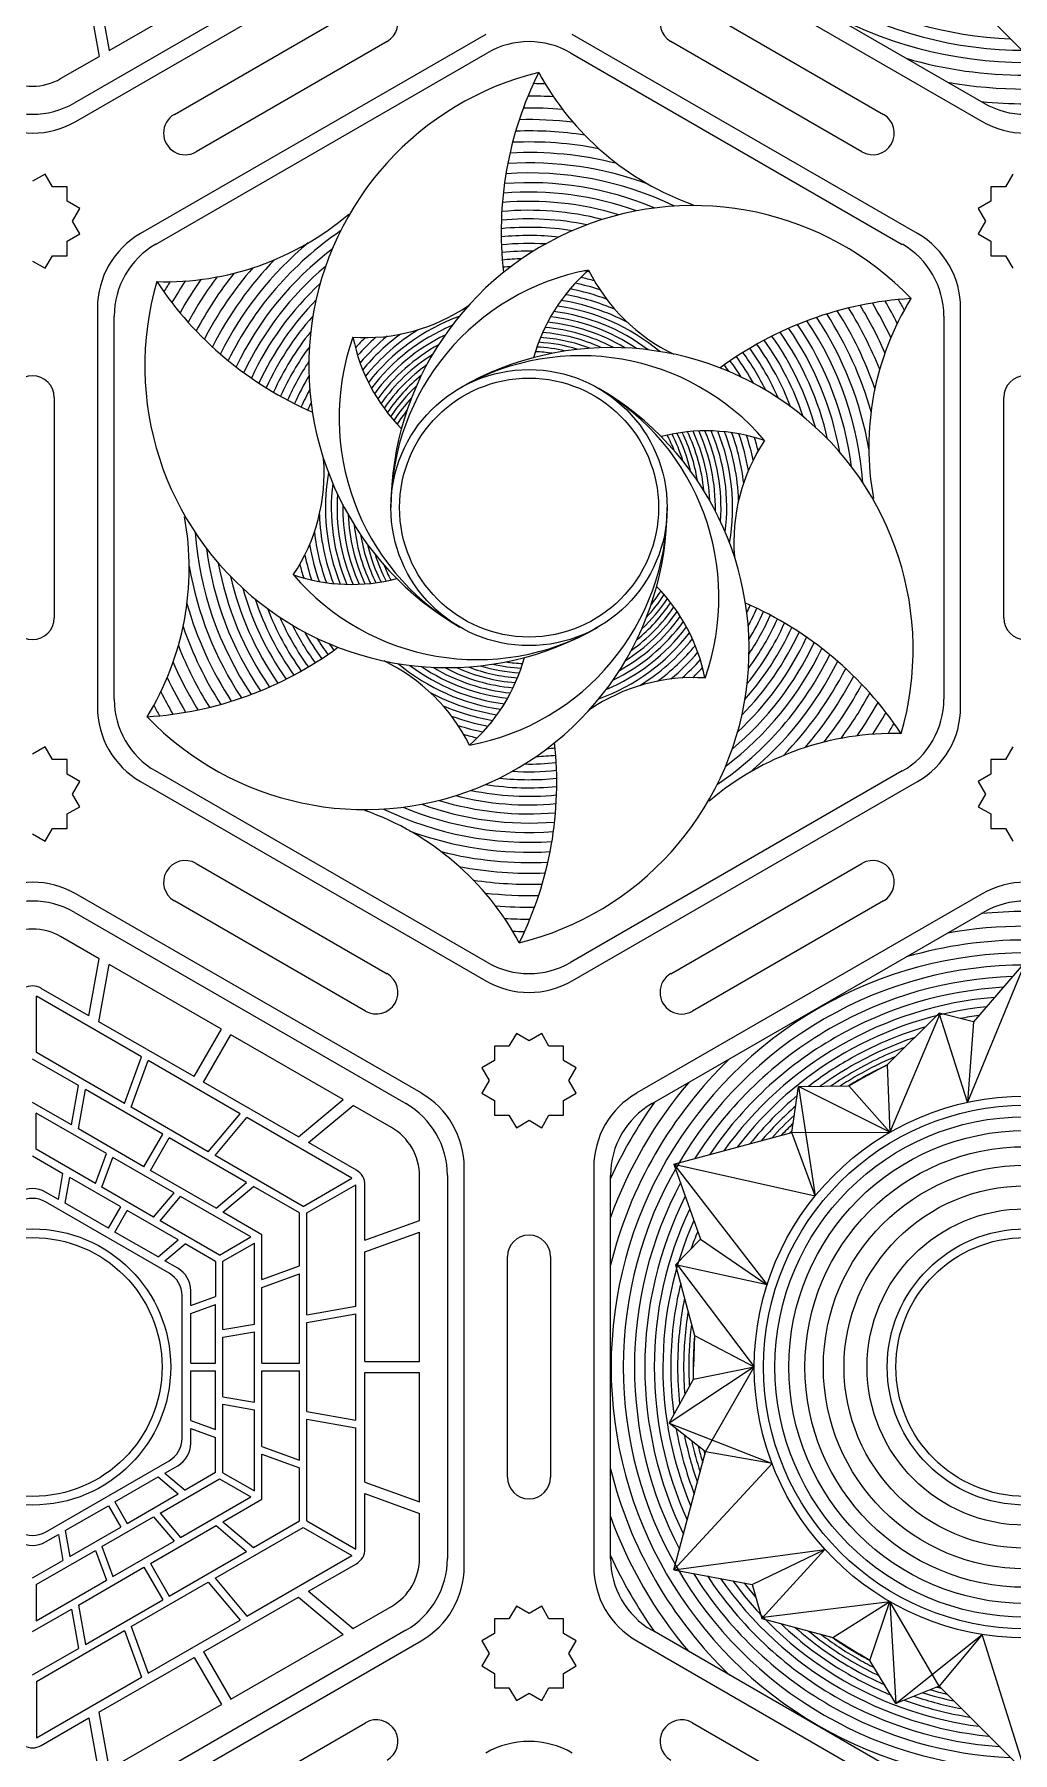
# Model space of a CAD drawing. Header units: millimetres. Extents: x -13 to 587, y 0 to 600.
# Drawn here: x 214.4 to 299.4, y 128.2 to 277.5 of the extents above; entities that cross this region are included whole.
import ezdxf

# ---------------------------------------------------------------- set-up
doc = ezdxf.new("R2010")
doc.units = ezdxf.units.MM
for name, color, linetype, lineweight, true_color in [('Cut_First', 1, 'Continuous', 20, 0xff0000), ('Cut_Second', 1, 'Continuous', 20, 0xff0000), ('Vector_Score', 5, 'Continuous', 0, 0x0000ff)]:
    doc.layers.add(name, color=color, linetype=linetype, lineweight=lineweight, true_color=true_color)

msp = doc.modelspace()

# ---------------------------------------------------------------- linework, layer by layer
at = {"layer": 'Cut_First'}
for p, q in [((217.98, 269.94), (247.98, 287.26)), ((266.73, 287.26), (296.73, 269.94)), ((253.61, 277.51), (223.61, 260.19)), ((291.11, 260.19), (261.11, 277.51)), ((219.86, 253.7), (219.86, 219.06)), ((294.86, 219.06), (294.86, 253.7)), ((223.61, 212.56), (253.61, 195.24)), ((261.11, 195.24), (291.11, 212.56)), ((247.98, 185.5), (217.98, 202.82)), ((296.73, 202.82), (266.73, 185.5)), ((251.73, 144.36), (251.73, 179)), ((262.98, 179), (262.98, 144.36)), ((217.98, 120.55), (247.98, 137.87)), ((266.73, 137.87), (296.73, 120.55))]:
    msp.add_line(p, q, dxfattribs=at)
for centre in [(257.36, 236.38), (214.23, 161.68), (300.48, 161.68)]:
    msp.add_circle(centre, 11.25, dxfattribs=at)
for centre, start, end in [((214.23, 276.43), 240, 300), ((300.48, 276.43), 240, 300), ((227.36, 253.7), 120, 180), ((287.36, 253.7), 0, 60), ((227.36, 219.06), 180, 240), ((287.36, 219.06), 300, 0), ((214.23, 196.32), 60, 120), ((300.48, 196.32), 60, 120), ((257.36, 201.74), 240, 300), ((244.23, 179), 0, 60), ((270.48, 179), 120, 180), ((244.23, 144.36), 300, 0), ((270.48, 144.36), 180, 240), ((257.36, 121.63), 60, 120)]:
    msp.add_arc(centre, 7.5, start, end, dxfattribs=at)
at = {"layer": 'Cut_Second'}
for p, q in [((226.56, 270.56), (243.16, 280.14)), ((271.56, 280.14), (288.16, 270.56)), ((245.03, 276.89), (228.43, 267.31)), ((286.28, 267.31), (269.68, 276.89)), ((215.33, 265.37), (214.23, 264.74)), ((215.96, 264.27), (215.33, 265.37)), ((299.38, 265.37), (298.75, 264.27)), ((217.23, 264.27), (215.96, 264.27)), ((217.23, 263.01), (217.23, 264.27)), ((218.33, 262.37), (217.23, 263.01)), ((297.48, 263.01), (296.38, 262.37)), ((298.75, 264.27), (297.48, 264.27)), ((297.48, 264.27), (297.48, 263.01)), ((217.7, 261.27), (218.33, 262.37)), ((296.38, 262.37), (297.02, 261.27)), ((217.23, 259.54), (218.33, 260.18)), ((218.33, 260.18), (217.7, 261.27)), ((297.02, 261.27), (296.38, 260.18)), ((296.38, 260.18), (297.48, 259.54)), ((217.23, 258.27), (217.23, 259.54)), ((297.48, 259.54), (297.48, 258.27)), ((214.23, 257.81), (215.33, 257.18)), ((215.33, 257.18), (215.96, 258.27)), ((215.96, 258.27), (217.23, 258.27)), ((297.48, 258.27), (298.75, 258.27)), ((298.75, 258.27), (299.38, 257.18)), ((216.11, 245.96), (216.11, 226.79)), ((298.61, 226.79), (298.61, 245.96)), ((215.33, 215.58), (214.23, 214.94)), ((215.96, 214.48), (215.33, 215.58)), ((299.38, 215.58), (298.75, 214.48)), ((217.23, 214.48), (215.96, 214.48)), ((217.23, 213.21), (217.23, 214.48)), ((298.75, 214.48), (297.48, 214.48)), ((297.48, 214.48), (297.48, 213.21)), ((218.33, 212.58), (217.23, 213.21)), ((217.7, 211.48), (218.33, 212.58)), ((297.48, 213.21), (296.38, 212.58)), ((296.38, 212.58), (297.02, 211.48)), ((218.33, 210.38), (217.7, 211.48)), ((297.02, 211.48), (296.38, 210.38)), ((217.23, 209.75), (218.33, 210.38)), ((217.23, 208.48), (217.23, 209.75)), ((296.38, 210.38), (297.48, 209.75)), ((297.48, 209.75), (297.48, 208.48)), ((214.23, 208.01), (215.33, 207.38)), ((215.33, 207.38), (215.96, 208.48)), ((215.96, 208.48), (217.23, 208.48)), ((297.48, 208.48), (298.75, 208.48)), ((298.75, 208.48), (299.38, 207.38)), ((228.43, 205.45), (245.03, 195.86)), ((269.68, 195.86), (286.28, 205.45)), ((243.16, 192.61), (226.56, 202.2)), ((288.16, 202.2), (271.56, 192.61)), ((256.26, 190.68), (255.62, 189.58)), ((257.36, 190.04), (256.26, 190.68)), ((258.46, 190.68), (257.36, 190.04)), ((259.09, 189.58), (258.46, 190.68)), ((254.36, 188.31), (253.26, 187.68)), ((255.62, 189.58), (254.36, 189.58)), ((254.36, 189.58), (254.36, 188.31)), ((260.36, 189.58), (259.09, 189.58)), ((260.36, 188.31), (260.36, 189.58)), ((261.46, 187.68), (260.36, 188.31)), ((253.26, 187.68), (253.89, 186.58)), ((260.82, 186.58), (261.46, 187.68)), ((253.89, 186.58), (253.26, 185.48)), ((253.26, 185.48), (254.36, 184.85)), ((260.36, 184.85), (261.46, 185.48)), ((261.46, 185.48), (260.82, 186.58)), ((254.36, 184.85), (254.36, 183.58)), ((260.36, 183.58), (260.36, 184.85)), ((254.36, 183.58), (255.62, 183.58)), ((255.62, 183.58), (256.26, 182.48)), ((256.26, 182.48), (257.36, 183.12)), ((257.36, 183.12), (258.46, 182.48)), ((258.46, 182.48), (259.09, 183.58)), ((259.09, 183.58), (260.36, 183.58)), ((255.48, 152.1), (255.48, 171.27)), ((259.23, 171.27), (259.23, 152.1)), ((256.26, 140.88), (255.62, 139.78)), ((257.36, 140.25), (256.26, 140.88)), ((258.46, 140.88), (257.36, 140.25)), ((259.09, 139.78), (258.46, 140.88)), ((255.62, 139.78), (254.36, 139.78)), ((254.36, 139.78), (254.36, 138.52)), ((260.36, 139.78), (259.09, 139.78)), ((260.36, 138.52), (260.36, 139.78)), ((254.36, 138.52), (253.26, 137.88)), ((253.26, 137.88), (253.89, 136.78)), ((261.46, 137.88), (260.36, 138.52)), ((260.82, 136.78), (261.46, 137.88)), ((253.89, 136.78), (253.26, 135.69)), ((261.46, 135.69), (260.82, 136.78)), ((253.26, 135.69), (254.36, 135.05)), ((254.36, 135.05), (254.36, 133.78)), ((260.36, 135.05), (261.46, 135.69)), ((260.36, 133.78), (260.36, 135.05)), ((254.36, 133.78), (255.62, 133.78)), ((255.62, 133.78), (256.26, 132.69)), ((256.26, 132.69), (257.36, 133.32)), ((257.36, 133.32), (258.46, 132.69)), ((258.46, 132.69), (259.09, 133.78)), ((259.09, 133.78), (260.36, 133.78)), ((226.56, 121.17), (243.16, 130.75)), ((271.56, 130.75), (288.16, 121.17))]:
    msp.add_line(p, q, dxfattribs=at)
for centre, start, end in [((244.09, 278.52), 300, 120), ((270.62, 278.52), 60, 240), ((227.49, 268.93), 120, 300), ((287.22, 268.93), 240, 60), ((214.23, 245.96), 0, 180), ((300.48, 245.96), 0, 180), ((214.23, 226.79), 180, 0), ((300.48, 226.79), 180, 0), ((227.49, 203.82), 60, 240), ((287.22, 203.82), 300, 120), ((244.09, 194.24), 240, 60), ((270.62, 194.24), 120, 300), ((257.36, 171.27), 0, 180), ((257.36, 152.1), 180, 0), ((244.09, 129.13), 300, 120), ((270.62, 129.13), 60, 240)]:
    msp.add_arc(centre, 1.88, start, end, dxfattribs=at)
at = {"layer": 'Vector_Score'}
for p, q in [((246.67, 288.18), (217.84, 271.54)), ((296.88, 271.54), (268.05, 288.18)), ((300.48, 275.82), (292.98, 283.32)), ((220, 281.06), (220.88, 276.1)), ((220.88, 276.1), (230.63, 281.73)), ((219.13, 280.56), (220.01, 275.59)), ((216.67, 273.67), (220.01, 275.59)), ((224.92, 259.26), (253.75, 275.91)), ((260.96, 275.91), (289.79, 259.26)), ((221.32, 219.73), (221.32, 253.02)), ((293.4, 253.02), (293.4, 219.73)), ((253.75, 196.84), (224.92, 213.49)), ((289.79, 213.49), (260.96, 196.84)), ((217.84, 201.22), (246.67, 184.57)), ((268.05, 184.57), (296.88, 201.22)), ((220.01, 197.16), (216.67, 199.09)), ((219.13, 192.2), (220.01, 197.16)), ((220, 191.69), (220.88, 196.66)), ((230.63, 191.03), (220.88, 196.66)), ((300.48, 196.93), (295.45, 184.69)), ((300.48, 196.93), (295.98, 191.68)), ((219.13, 192.2), (214.98, 194.59)), ((223.7, 188.64), (214.56, 193.92)), ((214.56, 189.01), (214.56, 193.92)), ((228.26, 186.93), (220, 191.69)), ((292.98, 192.43), (288.48, 187.93)), ((293.03, 192.28), (288.71, 182.08)), ((295.98, 191.68), (292.98, 192.43)), ((295.45, 184.69), (292.98, 192.43)), ((295.98, 191.68), (295.45, 184.69)), ((228.26, 186.93), (230.63, 191.03)), ((229.08, 186.45), (231.45, 190.55)), ((241.2, 184.93), (231.45, 190.55)), ((218.22, 186.15), (214.23, 188.45)), ((222.22, 184.59), (214.56, 189.01)), ((222.22, 184.59), (223.7, 188.64)), ((222.8, 184.26), (224.27, 188.31)), ((232.27, 183.69), (224.27, 188.31)), ((288.48, 187.93), (286.07, 186.65)), ((288.48, 187.93), (288.71, 182.08)), ((217.61, 182.73), (218.22, 186.15)), ((218.21, 182.38), (218.82, 185.8)), ((225.54, 181.92), (218.82, 185.8)), ((237.34, 181.69), (229.08, 186.45)), ((280.2, 182.05), (280.78, 186.05)), ((280.78, 186.05), (285.15, 186.12)), ((280.78, 186.05), (282.22, 176.55)), ((288.71, 182.08), (280.78, 186.05)), ((285.15, 186.12), (286.07, 186.65)), ((285.15, 186.12), (288.71, 182.08)), ((217.61, 182.73), (214.23, 184.68)), ((220.64, 180.23), (214.54, 183.75)), ((214.54, 180.6), (214.54, 183.75)), ((229.5, 180.39), (222.8, 184.26)), ((237.34, 181.69), (241.2, 184.93)), ((238.21, 181.18), (242.07, 184.42)), ((245.41, 182.5), (242.07, 184.42)), ((223.91, 179.09), (218.21, 182.38)), ((229.5, 180.39), (232.27, 183.69)), ((230.08, 180.06), (232.85, 183.36)), ((241.98, 178.08), (232.85, 183.36)), ((223.91, 179.09), (225.54, 181.92)), ((224.47, 178.77), (226.11, 181.59)), ((232.83, 177.71), (226.11, 181.59)), ((242.36, 178.79), (238.21, 181.18)), ((269.95, 179.31), (280.2, 182.05)), ((280.2, 182.05), (288.71, 182.08)), ((282.22, 176.55), (280.2, 182.05)), ((214.23, 180.03), (216.87, 178.5)), ((219.69, 177.63), (214.54, 180.6)), ((219.69, 177.63), (220.64, 180.23)), ((220.26, 177.3), (221.21, 179.9)), ((226.52, 176.83), (221.21, 179.9)), ((237.74, 175.63), (230.08, 180.06)), ((269.95, 179.31), (272.25, 172.78)), ((269.95, 179.31), (282.22, 176.55)), ((269.95, 179.31), (278.04, 168.83)), ((216.48, 176.25), (216.87, 178.5)), ((217.06, 175.91), (217.46, 178.16)), ((221.89, 175.6), (217.46, 178.16)), ((230.17, 175.48), (224.47, 178.77)), ((237.74, 175.63), (241.98, 178.08)), ((247.84, 174.42), (247.84, 178.27)), ((250.27, 178.33), (250.27, 145.04)), ((264.44, 145.04), (264.44, 178.33)), ((216.48, 176.25), (215.36, 176.89)), ((224.74, 174.71), (220.26, 177.3)), ((224.74, 174.71), (226.52, 176.83)), ((225.31, 174.38), (227.09, 176.5)), ((233.18, 172.98), (227.09, 176.5)), ((230.17, 175.48), (232.83, 177.71)), ((230.77, 175.13), (233.43, 177.37)), ((237.41, 175.07), (233.43, 177.37)), ((238.07, 175.07), (242.31, 177.52)), ((242.31, 166.96), (242.31, 177.52)), ((243.11, 172.7), (243.11, 177.49)), ((226.1, 169.83), (215.36, 176.03)), ((220.82, 173.74), (217.06, 175.91)), ((220.82, 173.74), (221.89, 175.6)), ((221.38, 173.41), (222.46, 175.28)), ((226.89, 172.72), (222.46, 175.28)), ((234.15, 173.18), (230.77, 175.13)), ((237.41, 170.47), (237.41, 175.07)), ((238.07, 166.22), (238.07, 175.07)), ((225.13, 171.25), (221.38, 173.41)), ((230.46, 171.41), (225.31, 174.38)), ((243.11, 172.7), (247.84, 174.42)), ((243.11, 171.69), (247.84, 173.41)), ((247.84, 162.16), (247.84, 173.41)), ((225.13, 171.25), (226.89, 172.72)), ((225.72, 170.91), (227.48, 172.38)), ((230.12, 170.85), (227.48, 172.38)), ((230.46, 171.41), (233.18, 172.98)), ((230.77, 170.87), (233.5, 172.44)), ((233.5, 165.41), (233.5, 172.44)), ((234.15, 169.28), (234.15, 173.18)), ((272.25, 172.78), (270.1, 170.56)), ((272.25, 172.78), (278.04, 168.83)), ((226.84, 170.26), (225.72, 170.91)), ((230.12, 170.85), (230.12, 167.8)), ((230.77, 164.93), (230.77, 170.87)), ((234.15, 169.28), (237.41, 170.47)), ((243.11, 162.16), (243.11, 171.69)), ((270.1, 170.56), (271.75, 164.41)), ((278.04, 168.83), (270.1, 170.56)), ((270.26, 170.53), (276.93, 161.68)), ((234.15, 168.58), (237.41, 169.77)), ((237.41, 162.01), (237.41, 169.77)), ((227.22, 155.48), (227.22, 167.88)), ((227.97, 167.02), (227.97, 168.31)), ((227.97, 167.02), (230.12, 167.8)), ((234.15, 162.01), (234.15, 168.58)), ((227.97, 166.34), (230.12, 167.12)), ((227.97, 162.01), (227.97, 166.34)), ((230.12, 162.01), (230.12, 167.12)), ((238.07, 166.22), (242.31, 166.96)), ((238.07, 165.55), (242.31, 166.3)), ((242.31, 157.06), (242.31, 166.3)), ((230.77, 164.93), (233.5, 165.41)), ((230.77, 164.27), (233.5, 164.75)), ((233.5, 158.61), (233.5, 164.75)), ((238.07, 157.81), (238.07, 165.55)), ((271.75, 164.41), (271.65, 161.68)), ((271.75, 164.41), (276.93, 161.68)), ((230.77, 159.09), (230.77, 164.27)), ((227.97, 162.01), (230.12, 162.01)), ((227.97, 157.02), (227.97, 161.36)), ((227.97, 161.36), (230.12, 161.36)), ((230.12, 156.24), (230.12, 161.36)), ((234.15, 162.01), (237.41, 162.01)), ((234.15, 154.78), (234.15, 161.36)), ((234.15, 161.36), (237.41, 161.36)), ((237.41, 153.59), (237.41, 161.36)), ((243.11, 162.16), (247.84, 162.16)), ((276.93, 161.68), (269.53, 156.8)), ((271.65, 160.62), (271.65, 161.68)), ((271.65, 160.62), (276.93, 161.68)), ((272.7, 154.3), (276.93, 161.68)), ((243.11, 151.67), (243.11, 161.21)), ((243.11, 161.21), (247.84, 161.21)), ((247.84, 149.95), (247.84, 161.21)), ((269.53, 156.8), (271.65, 160.62)), ((230.77, 159.09), (233.5, 158.61)), ((230.77, 152.49), (230.77, 158.44)), ((230.77, 158.44), (233.5, 157.96)), ((227.97, 157.02), (230.12, 156.24)), ((233.5, 150.92), (233.5, 157.96)), ((238.07, 157.81), (242.31, 157.06)), ((238.07, 148.3), (238.07, 157.15)), ((238.07, 157.15), (242.31, 156.4)), ((227.97, 155.05), (227.97, 156.34)), ((227.97, 156.34), (230.12, 155.56)), ((230.12, 152.51), (230.12, 155.56)), ((242.31, 145.85), (242.31, 156.4)), ((272.7, 154.3), (269.53, 156.8)), ((269.53, 156.8), (278.47, 153.3)), ((234.15, 154.78), (237.41, 153.59)), ((234.15, 150.18), (234.15, 154.09)), ((234.15, 154.09), (237.41, 152.9)), ((269.95, 144.06), (272.7, 154.3)), ((278.47, 153.3), (272.7, 154.3)), ((215.36, 147.33), (226.1, 153.53)), ((225.72, 152.46), (226.84, 153.1)), ((225.72, 152.46), (227.48, 150.98)), ((230.12, 152.51), (227.48, 150.98)), ((230.77, 152.49), (233.5, 150.92)), ((237.41, 148.3), (237.41, 152.9)), ((269.95, 144.06), (278.47, 153.3)), ((221.38, 149.95), (225.13, 152.12)), ((225.13, 152.12), (226.89, 150.64)), ((225.31, 148.98), (230.46, 151.95)), ((230.46, 151.95), (233.18, 150.38)), ((243.11, 151.67), (247.84, 149.95)), ((217.06, 147.46), (220.82, 149.62)), ((220.82, 149.62), (221.89, 147.76)), ((221.38, 149.95), (222.46, 148.09)), ((222.46, 148.09), (226.89, 150.64)), ((227.09, 146.86), (233.18, 150.38)), ((230.77, 148.23), (234.15, 150.18)), ((243.11, 145.88), (243.11, 150.67)), ((243.11, 150.67), (247.84, 148.94)), ((220.26, 146.07), (224.74, 148.65)), ((224.47, 144.6), (230.17, 147.89)), ((224.74, 148.65), (226.52, 146.53)), ((225.31, 148.98), (227.09, 146.86)), ((230.17, 147.89), (232.83, 145.65)), ((230.77, 148.23), (233.43, 146)), ((233.43, 146), (237.41, 148.3)), ((238.07, 148.3), (242.31, 145.85)), ((247.84, 145.09), (247.84, 148.94)), ((215.36, 146.47), (216.48, 147.12)), ((216.48, 147.12), (216.87, 144.86)), ((217.06, 147.46), (217.46, 145.2)), ((217.46, 145.2), (221.89, 147.76)), ((221.21, 143.46), (226.52, 146.53)), ((230.08, 143.31), (237.74, 147.73)), ((237.74, 147.73), (241.98, 145.28)), ((214.54, 142.77), (219.69, 145.74)), ((219.69, 145.74), (220.64, 143.14)), ((220.26, 146.07), (221.21, 143.46)), ((226.11, 141.77), (232.83, 145.65)), ((232.85, 140.01), (241.98, 145.28)), ((269.95, 144.06), (283.07, 145.82)), ((276.75, 142.78), (283.07, 145.82)), ((283.07, 145.82), (277.6, 139.81)), ((214.23, 143.34), (216.87, 144.86)), ((218.21, 140.98), (223.91, 144.27)), ((223.91, 144.27), (225.54, 141.44)), ((224.47, 144.6), (226.11, 141.77)), ((238.21, 142.18), (242.36, 144.58)), ((269.95, 144.06), (276.75, 142.78)), ((214.54, 139.62), (220.64, 143.14)), ((214.54, 142.77), (214.54, 139.62)), ((222.8, 139.11), (229.5, 142.98)), ((229.5, 142.98), (232.27, 139.68)), ((230.08, 143.31), (232.85, 140.01)), ((238.21, 142.18), (242.07, 138.94)), ((276.75, 142.78), (277.6, 139.81)), ((214.23, 138.69), (217.61, 140.64)), ((217.61, 140.64), (218.22, 137.21)), ((218.21, 140.98), (218.82, 137.56)), ((218.82, 137.56), (225.54, 141.44)), ((229.08, 136.91), (237.34, 141.68)), ((237.34, 141.68), (241.2, 138.44)), ((242.07, 138.94), (245.41, 140.87)), ((277.71, 139.93), (288.71, 141.29)), ((283.75, 138.16), (288.71, 141.29)), ((286.98, 136.18), (288.71, 141.29)), ((292.98, 133.93), (288.71, 141.29)), ((288.71, 141.29), (289.23, 132.43)), ((222.8, 139.11), (224.27, 135.06)), ((224.27, 135.06), (232.27, 139.68)), ((277.6, 139.81), (283.75, 138.16)), ((214.56, 134.35), (222.22, 138.77)), ((246.67, 138.79), (217.84, 122.15)), ((222.22, 138.77), (223.7, 134.72)), ((231.45, 132.81), (241.2, 138.44)), ((296.88, 122.15), (268.05, 138.79)), ((283.75, 138.16), (286.07, 136.71)), ((289.23, 132.43), (296.73, 138.43)), ((296.73, 138.43), (292.98, 133.93)), ((300.48, 126.43), (296.73, 138.43)), ((214.23, 134.91), (218.22, 137.21)), ((220, 131.67), (228.26, 136.44)), ((228.26, 136.44), (230.63, 132.34)), ((229.08, 136.91), (231.45, 132.81)), ((286.98, 136.18), (286.07, 136.71)), ((289.23, 132.43), (286.98, 136.18)), ((214.56, 129.45), (223.7, 134.72)), ((214.56, 134.35), (214.56, 129.45)), ((292.98, 133.93), (289.23, 132.43)), ((300.48, 126.43), (292.98, 133.93)), ((220, 131.67), (220.88, 126.71)), ((220.88, 126.71), (230.63, 132.34)), ((214.98, 128.77), (219.13, 131.17)), ((219.13, 131.17), (220.01, 126.2))]:
    msp.add_line(p, q, dxfattribs=at)
for centre, radius in [((257.36, 236.38), 12), ((300.48, 161.68), 23.55), ((300.48, 161.68), 22.75), ((300.48, 161.68), 21.75), ((300.48, 161.68), 20.55), ((300.48, 161.68), 19.15), ((300.48, 161.68), 17.55), ((300.48, 161.68), 15.75), ((300.48, 161.68), 13.75), ((214.23, 161.68), 12), ((300.48, 161.68), 12)]:
    msp.add_circle(centre, radius, dxfattribs=at)
for centre, radius, start, end in [((300.48, 311.07), 34.94, 240, 300), ((300.48, 311.07), 33.96, 240, 267.7852), ((300.48, 311.07), 35.99, 240, 300), ((257.36, 269.67), 7.21, 60, 120), ((300.48, 311.07), 37.11, 253.8118, 286.1882), ((214.23, 277.89), 4.88, 240, 300), ((264.48, 248.72), 26.25, 103.8309, 240), ((286.11, 260.32), 31.17, 153.5506, 186.4514), ((279.86, 285.88), 24.6, 208.3262, 250.4633), ((300.48, 311.07), 38.31, 259.8357, 280.1643), ((257.36, 236.38), 35.77, 86.5799, 90.1309), ((257.36, 236.38), 36.85, 87.7828, 89.4072), ((214.23, 277.78), 7.21, 240, 300), ((257.36, 236.38), 34.73, 85.1686, 90.8061), ((300.48, 311.07), 39.59, 264.443, 275.557), ((300.48, 277.78), 7.21, 240, 300), ((257.36, 236.38), 32.74, 81.4926, 92.0187), ((257.36, 236.38), 33.72, 83.4998, 91.4348), ((257.36, 236.38), 31.78, 78.9961, 92.5596), ((257.36, 236.38), 29.96, 69.7923, 93.5178), ((257.36, 236.38), 30.86, 75.6536, 93.0589), ((257.36, 236.38), 28.24, 67.2293, 94.319), ((257.36, 236.38), 29.09, 64.2555, 93.9375), ((257.36, 236.38), 26.62, 72.939, 94.9709), ((257.36, 236.38), 27.42, 70.119, 94.6632), ((225.74, 280.61), 24.6, 268.3262, 310.4633), ((271.61, 236.38), 26.25, 43.8309, 180), ((257.36, 236.38), 25.09, 78.4186, 95.4794), ((257.36, 236.38), 25.84, 75.7019, 95.2428), ((257.36, 236.38), 29.09, 124.2555, 153.9375), ((257.36, 236.38), 24.36, 81.0989, 95.6813), ((257.36, 236.38), 23.65, 83.752, 95.8488), ((228.53, 253.02), 7.21, 120, 180), ((257.36, 236.38), 29.96, 129.7923, 153.5178), ((257.36, 236.38), 28.24, 127.2293, 154.319), ((257.36, 236.38), 22.96, 86.3862, 95.9824), ((257.36, 236.38), 22.29, 89.0096, 96.0824), ((286.19, 253.02), 7.21, 0, 60), ((257.36, 236.38), 31.78, 138.9961, 152.5596), ((257.36, 236.38), 30.86, 135.6536, 153.0589), ((257.36, 236.38), 27.42, 130.119, 154.6632), ((266.36, 236.38), 21, 100.4872, 180), ((257.36, 236.38), 21.64, 91.63, 96.1488), ((257.36, 236.38), 21.01, 94.2553, 96.1819), ((272.86, 245.23), 15.67, 131.189, 164.5431), ((257.36, 236.38), 21.13, 75.5402, 76.8854), ((276.86, 264.13), 15.99, 206.3715, 244.3995), ((250.23, 248.72), 26.25, 163.8309, 300), ((251, 273.25), 31.17, 213.5506, 246.4514), ((257.36, 236.38), 36.85, 147.7828, 149.4072), ((257.36, 236.38), 35.77, 146.5799, 150.1309), ((257.36, 236.38), 34.73, 145.1686, 150.8061), ((257.36, 236.38), 33.72, 143.4998, 151.4348), ((257.36, 236.38), 32.74, 141.4926, 152.0187), ((257.36, 236.38), 26.62, 132.939, 154.9709), ((257.36, 236.38), 19.91, 71.9664, 78.4061), ((257.36, 236.38), 20.51, 73.9076, 77.3487), ((257.36, 236.38), 25.84, 135.7019, 155.2428), ((243.07, 267.14), 15.99, 266.3715, 304.3995), ((257.36, 236.38), 18.22, 61.9253, 81.2313), ((257.36, 236.38), 18.77, 66.5321, 80.3438), ((257.36, 236.38), 19.33, 69.5948, 79.4031), ((292.47, 223.44), 31.17, 93.5506, 126.4514), ((257.36, 236.38), 33.72, 23.4998, 31.4348), ((311.48, 241.64), 24.6, 148.3262, 190.4633), ((257.36, 236.38), 34.73, 25.1686, 30.8061), ((257.36, 236.38), 35.77, 26.5799, 30.1309), ((257.36, 236.38), 36.85, 27.7828, 29.4072), ((257.36, 236.38), 25.09, 138.4186, 155.4794), ((257.36, 236.38), 17.69, 110.0644, 142.0687), ((257.36, 236.38), 16.19, 59.021, 84.3043), ((257.36, 236.38), 16.68, 55.9388, 83.603), ((257.36, 236.38), 17.18, 52.959, 82.8585), ((257.36, 236.38), 17.69, 50.0644, 82.0687), ((257.36, 236.38), 29.09, 4.2555, 33.9375), ((257.36, 236.38), 29.96, 9.7923, 33.5178), ((257.36, 236.38), 30.86, 15.6536, 33.0589), ((257.36, 236.38), 31.78, 18.9961, 32.5596), ((257.36, 236.38), 32.74, 21.4926, 32.0187), ((257.36, 236.38), 24.36, 141.0989, 155.6813), ((261.86, 244.17), 21, 160.4872, 240), ((257.44, 254.23), 15.67, 191.189, 224.5431), ((257.36, 236.38), 20.51, 133.9076, 137.3487), ((257.36, 236.38), 19.91, 131.9664, 138.4061), ((257.36, 236.38), 19.33, 129.5948, 139.4031), ((257.36, 236.38), 18.77, 126.5321, 140.3438), ((257.36, 236.38), 18.22, 121.9253, 141.2313), ((257.36, 236.38), 17.18, 112.959, 142.8585), ((257.36, 236.38), 16.68, 115.9388, 143.603), ((257.36, 236.38), 14.82, 69.124, 86.1663), ((257.36, 236.38), 15.26, 65.5831, 85.5843), ((257.36, 236.38), 15.72, 62.2269, 84.9642), ((257.36, 236.38), 25.09, 18.4186, 35.4794), ((257.36, 236.38), 25.84, 15.7019, 35.2428), ((257.36, 236.38), 26.62, 12.939, 34.9709), ((257.36, 236.38), 27.42, 10.119, 34.6632), ((257.36, 236.38), 28.24, 7.2293, 34.319), ((257.36, 236.38), 23.65, 143.752, 155.8488), ((257.36, 236.38), 16.19, 119.021, 144.3043), ((257.36, 236.38), 15.72, 122.2269, 144.9642), ((264.48, 224.04), 26.25, 343.8309, 120), ((261.86, 228.58), 21, 40.4872, 120), ((257.36, 236.38), 13.56, 81.429, 87.6953), ((257.36, 236.38), 13.97, 76.9647, 87.2206), ((257.36, 236.38), 14.39, 72.896, 86.7113), ((257.36, 236.38), 18.22, 47.2403, 47.883), ((257.36, 236.38), 22.29, 29.0096, 36.0824), ((257.36, 236.38), 22.96, 26.3862, 35.9824), ((257.36, 236.38), 23.65, 23.752, 35.8488), ((257.36, 236.38), 24.36, 21.0989, 35.6813), ((257.36, 236.38), 22.96, 146.3862, 155.9824), ((257.36, 236.38), 15.26, 125.5831, 145.5843), ((257.36, 236.38), 21.01, 34.2553, 36.1819), ((257.36, 236.38), 21.64, 31.63, 36.1488), ((257.36, 236.38), 22.29, 149.0096, 156.0824), ((257.36, 236.38), 21.64, 151.63, 156.1488), ((257.36, 236.38), 14.82, 129.124, 146.1663), ((257.36, 236.38), 14.39, 132.896, 146.7113), ((250.23, 224.04), 26.25, 283.8309, 60), ((252.86, 228.58), 21, 340.4872, 60), ((257.36, 236.38), 21.01, 154.2553, 156.1819), ((257.36, 236.38), 13.97, 136.9647, 147.2206), ((257.36, 236.38), 13.56, 141.429, 147.6953), ((272.77, 227.38), 15.67, 71.189, 104.5431), ((257.36, 236.38), 13.56, 21.429, 27.6953), ((257.36, 236.38), 13.97, 16.9647, 27.2206), ((257.36, 236.38), 14.39, 12.896, 26.7113), ((257.36, 236.38), 14.82, 9.124, 26.1663), ((257.36, 236.38), 15.26, 5.5831, 25.5843), ((257.36, 236.38), 15.72, 2.2269, 24.9642), ((257.36, 236.38), 16.19, 359.021, 24.3043), ((257.36, 236.38), 16.68, 355.9388, 23.603), ((257.36, 236.38), 17.18, 352.959, 22.8585), ((257.36, 236.38), 17.69, 350.0644, 22.0687), ((257.36, 236.38), 18.22, 1.9253, 21.2313), ((257.36, 236.38), 18.77, 6.5321, 20.3438), ((291.14, 233.36), 15.99, 146.3715, 184.3995), ((257.36, 236.38), 19.33, 9.5948, 19.4031), ((257.36, 236.38), 19.91, 11.9664, 18.4061), ((257.36, 236.38), 20.51, 13.9076, 17.3487), ((223.57, 239.39), 15.99, 326.3715, 4.3995), ((257.36, 236.38), 17.69, 170.0644, 202.0687), ((257.36, 236.38), 17.18, 172.959, 202.8585), ((257.36, 236.38), 16.68, 175.9388, 203.603), ((243.11, 236.38), 26.25, 223.8309, 0), ((257.36, 236.38), 16.19, 179.021, 204.3043), ((248.36, 236.38), 21, 280.4872, 0), ((203.24, 231.11), 24.6, 328.3262, 10.4633), ((257.36, 236.38), 18.22, 181.9253, 201.2313), ((257.36, 236.38), 15.72, 182.2269, 204.9642), ((257.36, 236.38), 15.26, 185.5831, 205.5843), ((257.36, 236.38), 29.09, 184.2555, 213.9375), ((257.36, 236.38), 19.33, 189.5948, 199.4031), ((257.36, 236.38), 18.77, 186.5321, 200.3438), ((257.36, 236.38), 14.82, 189.124, 206.1663), ((257.36, 236.38), 14.39, 192.896, 206.7113), ((257.36, 236.38), 28.24, 187.2293, 214.319), ((257.36, 236.38), 27.42, 190.119, 214.6632), ((257.36, 236.38), 19.91, 191.9664, 198.4061), ((257.36, 236.38), 13.97, 196.9647, 207.2206), ((257.36, 236.38), 29.96, 189.7923, 213.5178), ((257.36, 236.38), 26.62, 192.939, 214.9709), ((252.86, 244.17), 21, 220.4872, 300), ((241.94, 245.37), 15.67, 251.189, 284.5431), ((257.36, 236.38), 20.51, 193.9076, 197.3487), ((257.36, 236.38), 13.56, 201.429, 207.6953), ((257.36, 236.38), 25.84, 195.7019, 215.2428), ((257.36, 236.38), 13.97, 316.9647, 327.2206), ((257.36, 236.38), 13.56, 321.429, 327.6953), ((257.27, 218.53), 15.67, 11.189, 44.5431), ((257.36, 236.38), 30.86, 195.6536, 213.0589), ((257.36, 236.38), 25.09, 198.4186, 215.4794), ((257.36, 236.38), 24.36, 201.0989, 215.6813), ((257.36, 236.38), 15.72, 302.2269, 324.9642), ((257.36, 236.38), 15.26, 305.5831, 325.5843), ((257.36, 236.38), 14.82, 309.124, 326.1663), ((257.36, 236.38), 14.39, 312.896, 326.7113), ((263.72, 199.5), 31.17, 33.5506, 66.4514), ((257.36, 236.38), 21.01, 334.2553, 336.1819), ((257.36, 236.38), 21.64, 331.63, 336.1488), ((257.36, 236.38), 22.29, 329.0096, 336.0824), ((257.36, 236.38), 22.96, 326.3862, 335.9824), ((257.36, 236.38), 31.78, 198.9961, 212.5596), ((257.36, 236.38), 23.65, 203.752, 215.8488), ((257.36, 236.38), 22.96, 206.3862, 215.9824), ((257.36, 236.38), 22.29, 209.0096, 216.0824), ((257.36, 236.38), 17.18, 292.959, 322.8585), ((257.36, 236.38), 16.68, 295.9388, 323.603), ((257.36, 236.38), 16.19, 299.021, 324.3043), ((257.36, 236.38), 25.84, 315.7019, 335.2428), ((257.36, 236.38), 25.09, 318.4186, 335.4794), ((257.36, 236.38), 24.36, 321.0989, 335.6813), ((257.36, 236.38), 23.65, 323.752, 335.8488), ((222.24, 249.31), 31.17, 273.5506, 306.4514), ((257.36, 236.38), 32.74, 201.4926, 212.0187), ((257.36, 236.38), 21.64, 211.63, 216.1488), ((257.36, 236.38), 21.01, 214.2553, 216.1819), ((257.36, 236.38), 17.69, 290.0644, 322.0687), ((257.36, 236.38), 18.22, 301.9253, 321.2313), ((257.36, 236.38), 18.77, 306.5321, 320.3438), ((257.36, 236.38), 28.24, 307.2293, 334.319), ((257.36, 236.38), 27.42, 310.119, 334.6632), ((257.36, 236.38), 26.62, 312.939, 334.9709), ((257.36, 236.38), 33.72, 203.4998, 211.4348), ((237.86, 208.63), 15.99, 26.3715, 64.3995), ((257.36, 236.38), 17.69, 230.0644, 262.0687), ((257.36, 236.38), 17.18, 232.959, 262.8585), ((257.36, 236.38), 16.68, 235.9388, 263.603), ((241.86, 227.52), 15.67, 311.189, 344.5431), ((257.36, 236.38), 14.39, 252.896, 266.7113), ((257.36, 236.38), 13.97, 256.9647, 267.2206), ((257.36, 236.38), 13.56, 261.429, 267.6953), ((257.36, 236.38), 19.33, 309.5948, 319.4031), ((257.36, 236.38), 19.91, 311.9664, 318.4061), ((257.36, 236.38), 29.09, 304.2555, 333.9375), ((257.36, 236.38), 29.96, 309.7923, 333.5178), ((257.36, 236.38), 34.73, 205.1686, 210.8061), ((257.36, 236.38), 16.19, 239.021, 264.3043), ((257.36, 236.38), 15.72, 242.2269, 264.9642), ((257.36, 236.38), 15.26, 245.5831, 265.5843), ((257.36, 236.38), 14.82, 249.124, 266.1663), ((271.64, 205.61), 15.99, 86.3715, 124.3995), ((257.36, 236.38), 20.51, 313.9076, 317.3487), ((257.36, 236.38), 30.86, 315.6536, 333.0589), ((257.36, 236.38), 31.78, 318.9961, 332.5596), ((228.53, 219.73), 7.21, 180, 240), ((257.36, 236.38), 35.77, 206.5799, 210.1309), ((257.36, 236.38), 18.22, 241.9253, 261.2313), ((257.36, 236.38), 32.74, 321.4926, 332.0187), ((257.36, 236.38), 33.72, 323.4998, 331.4348), ((286.19, 219.73), 7.21, 300, 0), ((257.36, 236.38), 36.85, 207.7828, 209.4072), ((257.36, 236.38), 18.77, 246.5321, 260.3438), ((257.36, 236.38), 19.33, 249.5948, 259.4031), ((257.36, 236.38), 34.73, 325.1686, 330.8061), ((257.36, 236.38), 35.77, 326.5799, 330.1309), ((257.36, 236.38), 19.91, 251.9664, 258.4061), ((257.36, 236.38), 20.51, 253.9076, 257.3487), ((288.98, 192.14), 24.6, 88.3262, 130.4633), ((257.36, 236.38), 36.85, 327.7828, 329.4072), ((228.6, 212.43), 31.17, 333.5506, 6.4514), ((257.36, 236.38), 21.01, 274.2553, 276.1819), ((257.36, 236.38), 22.29, 269.0096, 276.0824), ((257.36, 236.38), 21.64, 271.63, 276.1488), ((257.36, 236.38), 24.36, 261.0989, 275.6813), ((257.36, 236.38), 23.65, 263.752, 275.8488), ((257.36, 236.38), 22.96, 266.3862, 275.9824), ((257.36, 236.38), 27.42, 250.119, 274.6632), ((257.36, 236.38), 26.62, 252.939, 274.9709), ((257.36, 236.38), 25.84, 255.7019, 275.2428), ((257.36, 236.38), 25.09, 258.4186, 275.4794), ((234.86, 186.88), 24.6, 28.3262, 70.4633), ((257.36, 236.38), 29.09, 244.2555, 273.9375), ((257.36, 236.38), 28.24, 247.2293, 274.319), ((257.36, 236.38), 29.96, 249.7923, 273.5178), ((257.36, 236.38), 30.86, 255.6536, 273.0589), ((257.36, 236.38), 31.78, 258.9961, 272.5596), ((257.36, 236.38), 32.74, 261.4926, 272.0187), ((214.23, 194.97), 7.21, 60, 120), ((257.36, 236.38), 33.72, 263.4998, 271.4348), ((257.36, 236.38), 34.73, 265.1686, 270.8061), ((300.48, 194.97), 7.21, 60, 120), ((257.36, 236.38), 35.77, 266.5799, 270.1309), ((300.48, 161.68), 39.59, 84.443, 95.557), ((214.23, 194.87), 4.88, 60, 120), ((257.36, 236.38), 36.85, 267.7828, 269.4072), ((300.48, 161.68), 37.11, 73.8118, 106.1882), ((300.48, 161.68), 38.31, 79.8357, 100.1643), ((300.48, 161.68), 35.99, 60, 120), ((257.36, 203.08), 7.21, 240, 300), ((300.48, 161.68), 34.94, 60, 120), ((214.23, 193.3), 1.5, 60, 120), ((300.48, 161.68), 33.96, 91.8883, 120), ((300.48, 161.68), 33.06, 93.3338, 120), ((300.48, 161.68), 35.99, 120, 180), ((300.48, 161.68), 32.24, 94.7639, 120), ((300.48, 161.68), 31.49, 96.1635, 120), ((300.48, 161.68), 34.94, 120, 180), ((300.48, 161.68), 30.81, 106.3755, 120), ((300.48, 161.68), 30.81, 97.5156, 100.5783), ((300.48, 161.68), 33.96, 120, 147.7852), ((300.48, 161.68), 33.06, 120, 146.0721), ((300.48, 161.68), 30.21, 108.5355, 120), ((300.48, 161.68), 37.11, 133.8118, 166.1882), ((300.48, 161.68), 32.24, 120, 144.36), ((300.48, 161.68), 31.49, 120, 142.6654), ((300.48, 161.68), 30.81, 120, 127.6923), ((300.48, 161.68), 29.69, 110.6497, 120), ((300.48, 161.68), 29.24, 112.6779, 120), ((300.48, 161.68), 30.21, 120, 126.1389), ((300.48, 161.68), 29.69, 120, 124.6746), ((300.48, 161.68), 29.24, 120, 123.329), ((300.48, 161.68), 28.86, 114.5672, 120), ((300.48, 161.68), 38.31, 139.8357, 160.1643), ((300.48, 161.68), 30.81, 130.0281, 141.0082), ((300.48, 161.68), 28.86, 120, 122.1347), ((243.06, 178.33), 7.21, 0, 60), ((300.48, 161.68), 39.59, 144.443, 155.557), ((271.65, 178.33), 7.21, 120, 180), ((300.48, 161.68), 30.21, 131.3183, 139.4117), ((242.97, 178.27), 4.88, 0, 60), ((300.48, 161.68), 29.69, 132.5202, 137.9035), ((300.48, 161.68), 29.24, 133.6111, 136.5144), ((300.48, 161.68), 28.86, 134.5676, 135.2784), ((241.61, 177.49), 1.5, 0, 60), ((214.23, 174.94), 2.25, 60, 120), ((214.23, 174.08), 2.25, 60, 120), ((300.48, 161.68), 33.96, 151.8883, 180), ((300.48, 161.68), 33.06, 153.3338, 180), ((300.48, 161.68), 32.24, 154.7639, 180), ((300.48, 161.68), 31.49, 156.1635, 180), ((300.48, 161.68), 30.81, 157.5156, 160.5783), ((224.97, 167.88), 2.25, 0, 60), ((225.72, 168.31), 2.25, 0, 60), ((300.48, 161.68), 30.81, 166.3755, 180), ((300.48, 161.68), 30.21, 168.5355, 180), ((300.48, 161.68), 29.69, 170.6497, 180), ((300.48, 161.68), 29.24, 172.6779, 180), ((300.48, 161.68), 28.86, 174.5672, 180), ((300.48, 161.68), 35.99, 180, 240), ((300.48, 161.68), 34.94, 180, 240), ((300.48, 161.68), 33.96, 180, 207.7852), ((300.48, 161.68), 33.06, 180, 206.0721), ((300.48, 161.68), 32.24, 180, 204.36), ((300.48, 161.68), 31.49, 180, 202.6654), ((300.48, 161.68), 30.81, 180, 187.6923), ((300.48, 161.68), 30.21, 180, 186.1389), ((300.48, 161.68), 29.69, 180, 184.6746), ((300.48, 161.68), 29.24, 180, 183.329), ((300.48, 161.68), 28.86, 180, 182.1347), ((224.97, 155.48), 2.25, 300, 0), ((300.48, 161.68), 30.81, 190.0281, 201.0082), ((300.48, 161.68), 30.21, 191.3183, 199.4117), ((225.72, 155.05), 2.25, 300, 0), ((300.48, 161.68), 29.69, 192.5202, 197.9035), ((300.48, 161.68), 29.24, 193.6111, 196.5144), ((300.48, 161.68), 28.86, 194.5676, 195.2784), ((300.48, 161.68), 37.11, 193.8118, 226.1882), ((300.48, 161.68), 38.31, 199.8357, 220.1643), ((214.23, 149.28), 2.25, 240, 300), ((214.23, 148.42), 2.25, 240, 300), ((241.61, 145.88), 1.5, 300, 0), ((242.97, 145.09), 4.88, 300, 0), ((243.06, 145.04), 7.21, 300, 0), ((300.48, 161.68), 39.59, 204.443, 215.557), ((271.65, 145.04), 7.21, 180, 240), ((300.48, 161.68), 33.96, 211.8883, 240), ((300.48, 161.68), 33.06, 213.3338, 240), ((300.48, 161.68), 32.24, 214.7639, 240), ((300.48, 161.68), 31.49, 216.1635, 240), ((300.48, 161.68), 30.81, 217.5156, 220.5783), ((300.48, 161.68), 30.81, 226.3755, 240), ((300.48, 161.68), 30.21, 228.5355, 240), ((300.48, 161.68), 29.69, 230.6497, 240), ((300.48, 161.68), 29.24, 232.6779, 240), ((300.48, 161.68), 28.86, 234.5672, 240), ((300.48, 161.68), 29.69, 240, 244.6746), ((300.48, 161.68), 29.24, 240, 243.329), ((300.48, 161.68), 28.86, 240, 242.1347), ((300.48, 161.68), 30.81, 240, 247.6923), ((300.48, 161.68), 30.21, 240, 246.1389), ((300.48, 161.68), 33.06, 240, 266.0721), ((300.48, 161.68), 32.24, 240, 264.36), ((300.48, 161.68), 31.49, 240, 262.6654), ((300.48, 161.68), 30.21, 251.3183, 259.4117), ((300.48, 161.68), 29.69, 252.5202, 257.9035), ((300.48, 161.68), 29.24, 253.6111, 256.5144), ((300.48, 161.68), 28.86, 254.5676, 255.2784), ((300.48, 161.68), 33.96, 240, 267.7852), ((300.48, 161.68), 30.81, 250.0281, 261.0082), ((300.48, 161.68), 35.99, 240, 300), ((300.48, 161.68), 34.94, 240, 300), ((214.23, 130.07), 1.5, 240, 300)]:
    msp.add_arc(centre, radius, start, end, dxfattribs=at)

doc.saveas('drawing.dxf')
